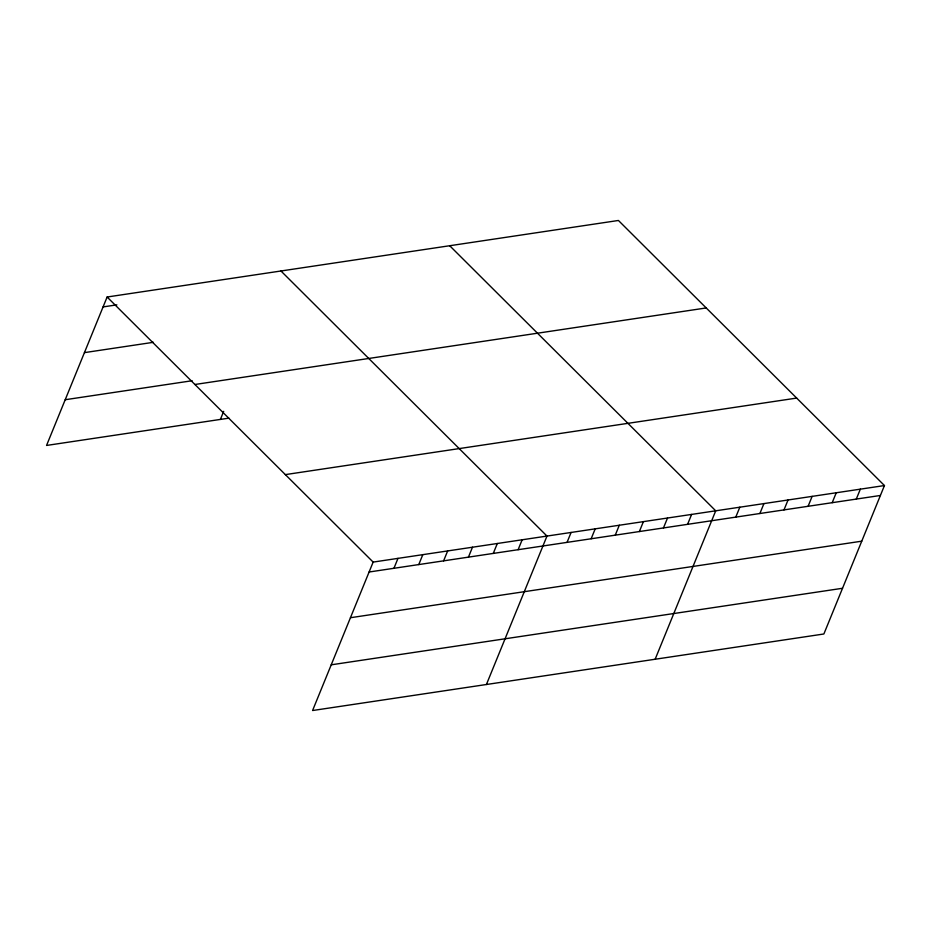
<?xml version="1.0" encoding="UTF-8"?>
<svg xmlns="http://www.w3.org/2000/svg" width="931" height="931" viewBox="0 0 931 931"><rect width="100%" height="100%" fill="white"/><g stroke="black" fill="none" stroke-linecap="round" stroke-linejoin="round"><path stroke-width="1.4" d="M884.45 485.551L373.145 562.091L312.572 710.528L823.877 633.988L884.45 485.551L618.428 220.472L107.123 297.012L46.55 445.449L228.898 418.147M220.391 419.416L223.684 411.351M393.941 568.282L397.979 558.379M418.775 564.57L422.814 554.655M443.61 560.846L447.648 550.943M468.444 557.134L472.483 547.219M493.279 553.41L497.317 543.506M518.113 549.697L522.151 539.794M486.413 684.506L546.986 536.07L280.964 270.991M567.049 542.366L571.099 532.462M591.15 538.758L595.2 528.855M615.263 535.15L619.301 525.247M639.364 531.543L643.402 521.639M663.466 527.935L667.515 518.032M687.578 524.328L691.617 514.424M655.145 659.241L715.718 510.816L449.696 245.726M735.781 517.112L739.819 507.209M759.882 513.505L763.932 503.601M783.995 509.897L788.033 499.994M808.096 506.289L812.135 496.386M832.198 502.682L836.236 492.778M856.299 499.074L860.349 489.159M103.085 306.916L116.875 304.856M84.43 352.628L153.406 342.305M65.205 399.725L192.135 380.732M194.916 384.491L706.21 307.952M285.363 474.612L796.657 398.084M369.107 572.006L880.412 495.467M350.452 617.718L861.757 541.179M331.227 664.815L842.532 588.276M107.123 297.012L373.145 562.091"/></g></svg>
